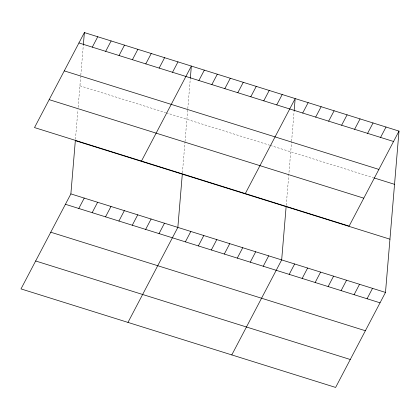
<?xml version="1.0" encoding="UTF-8"?>
<svg xmlns="http://www.w3.org/2000/svg" width="420" height="420" viewBox="0 0 420 420"><rect width="100%" height="100%" fill="white"/><g stroke="black" fill="none" stroke-linecap="round" stroke-linejoin="round"><path stroke-width="0.32" stroke-dasharray="2.1 1.58" d="M75.442 139.356L77.905 109.972M78.125 107.357L80.714 76.414M80.819 75.164L83.333 45.098M182.411 172.856L184.984 142.165M185.036 141.509L187.735 109.289M187.787 108.659L190.36 77.968M286.235 205.37L291.559 141.797M291.611 141.172L294.126 111.111M79.926 85.811L165.622 112.649M166.231 112.838L269.708 145.241M270.328 145.435L373.532 177.755"/><path stroke-width="0.63" d="M399 131.093L349.125 226.097L34.508 127.575L84.383 32.571L399 131.093L385.492 292.425L335.617 387.429L21 288.907L70.875 193.904L75.332 140.663L389.949 239.185M83.386 44.473L84.383 32.571M182.306 174.163L177.849 227.399L127.969 322.403M190.36 77.968L191.352 66.066L141.477 161.07M286.125 206.677L281.668 259.912L231.793 354.916M294.179 110.481L295.176 98.579L245.301 193.583M92.3 47.145L97.755 36.755M105.672 51.335L111.127 40.945M119.044 55.519L124.498 45.134M132.416 59.708L137.87 49.319M145.787 63.893L151.242 53.508M78.797 208.478L84.247 198.088M159.159 68.082L164.614 57.692M92.169 212.667L97.618 202.277M172.531 72.266L177.98 61.882M105.536 216.851L110.99 206.467M118.907 221.041L124.362 210.651M198.881 80.519L204.33 70.135M132.279 225.225L137.734 214.841M211.853 84.583L217.308 74.198M145.651 229.415L151.106 219.025M224.831 88.646L230.286 78.262M159.023 233.599L164.477 223.214M237.809 92.715L243.264 82.325M250.787 96.779L256.242 86.389M185.372 241.852L190.827 231.467M263.765 100.842L269.22 90.452M198.35 245.915L203.805 235.531M276.743 104.906L282.198 94.516M211.328 249.979L216.783 239.594M224.306 254.042L229.761 243.658M302.699 113.033L308.154 102.648M237.284 258.111L242.739 247.721M315.677 117.096L321.132 106.712M250.262 262.175L255.712 251.785M328.655 121.16L334.11 110.775M263.24 266.238L268.69 255.848M341.633 125.223L347.088 114.839M354.611 129.292L360.066 118.902M289.196 274.365L294.646 263.981M367.589 133.355L373.044 122.966M302.174 278.429L307.624 268.044M380.567 137.419L386.022 127.029M315.152 282.492L320.602 272.108M328.13 286.556L333.58 276.171M341.108 290.624L346.558 280.235M354.086 294.688L359.536 284.298M367.064 298.751L372.514 288.362M78.928 42.956L393.545 141.482M64.27 70.88L378.887 169.407M374.147 177.949L394.543 184.333M49.166 99.65L363.783 198.172M70.875 193.904L385.492 292.425M65.425 204.288L380.042 302.815M50.762 232.213L365.379 330.74M35.658 260.983L350.275 359.504"/></g></svg>
